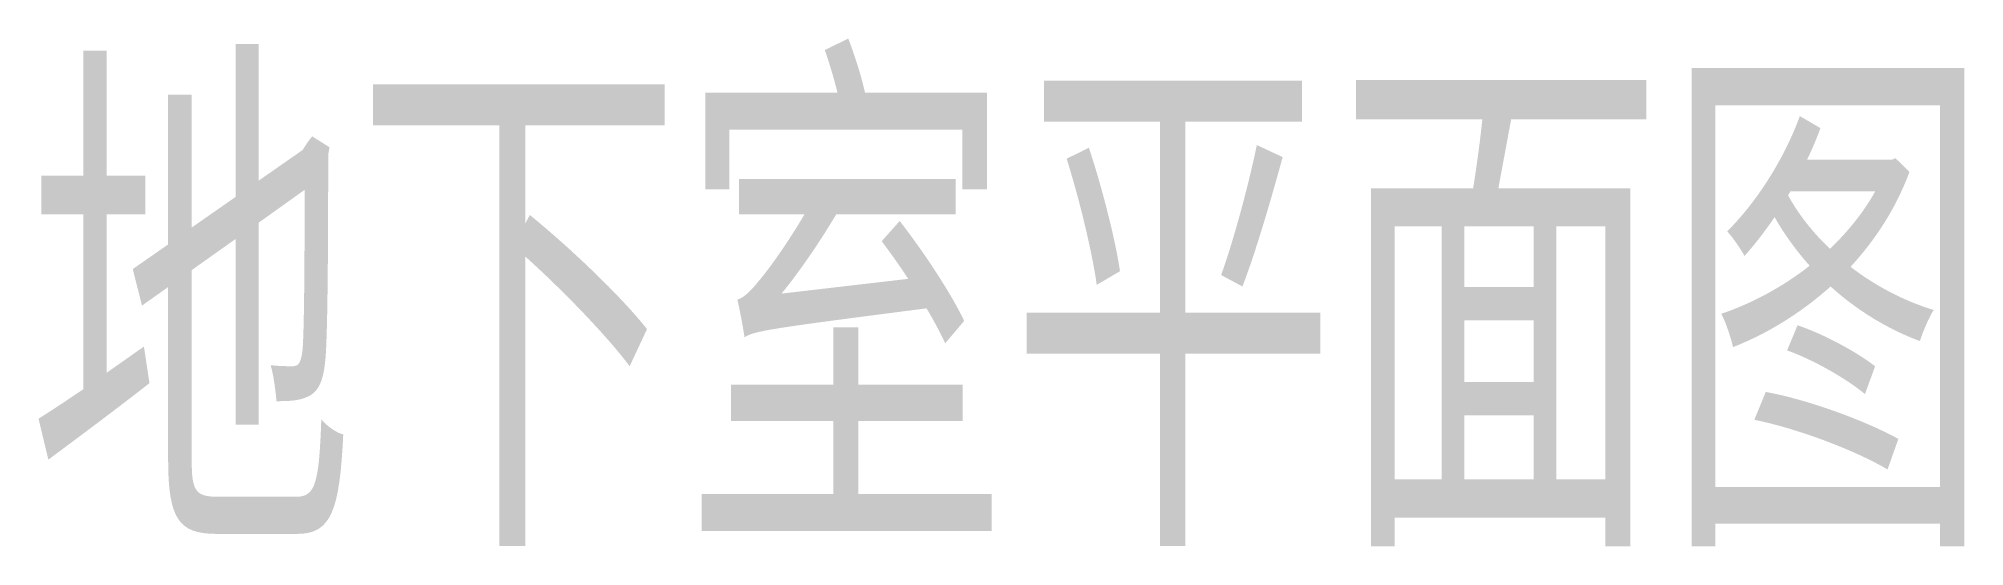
# Model space of a CAD drawing. Extents: x 727.1 to 769.5, y 18.4 to 29.5.
import ezdxf

# ---------------------------------------------------------------- set-up
doc = ezdxf.new("R2010")
doc.units = 0
doc.header["$LTSCALE"] = 5
doc.header["$MEASUREMENT"] = 0
doc.styles.get("Standard").update_dxf_attribs({"font": 'gbenor.shx', "bigfont": 'gbcbig.shx'})

msp = doc.modelspace()

# ---------------------------------------------------------------- texts
at = {"insert": (748.5, 23.362), "char_height": 10, "attachment_point": 5}
msp.add_mtext_dynamic_manual_height_columns('地下室平面图', width=95, gutter_width=1750, heights=[0], dxfattribs=at)

doc.saveas('drawing.dxf')
